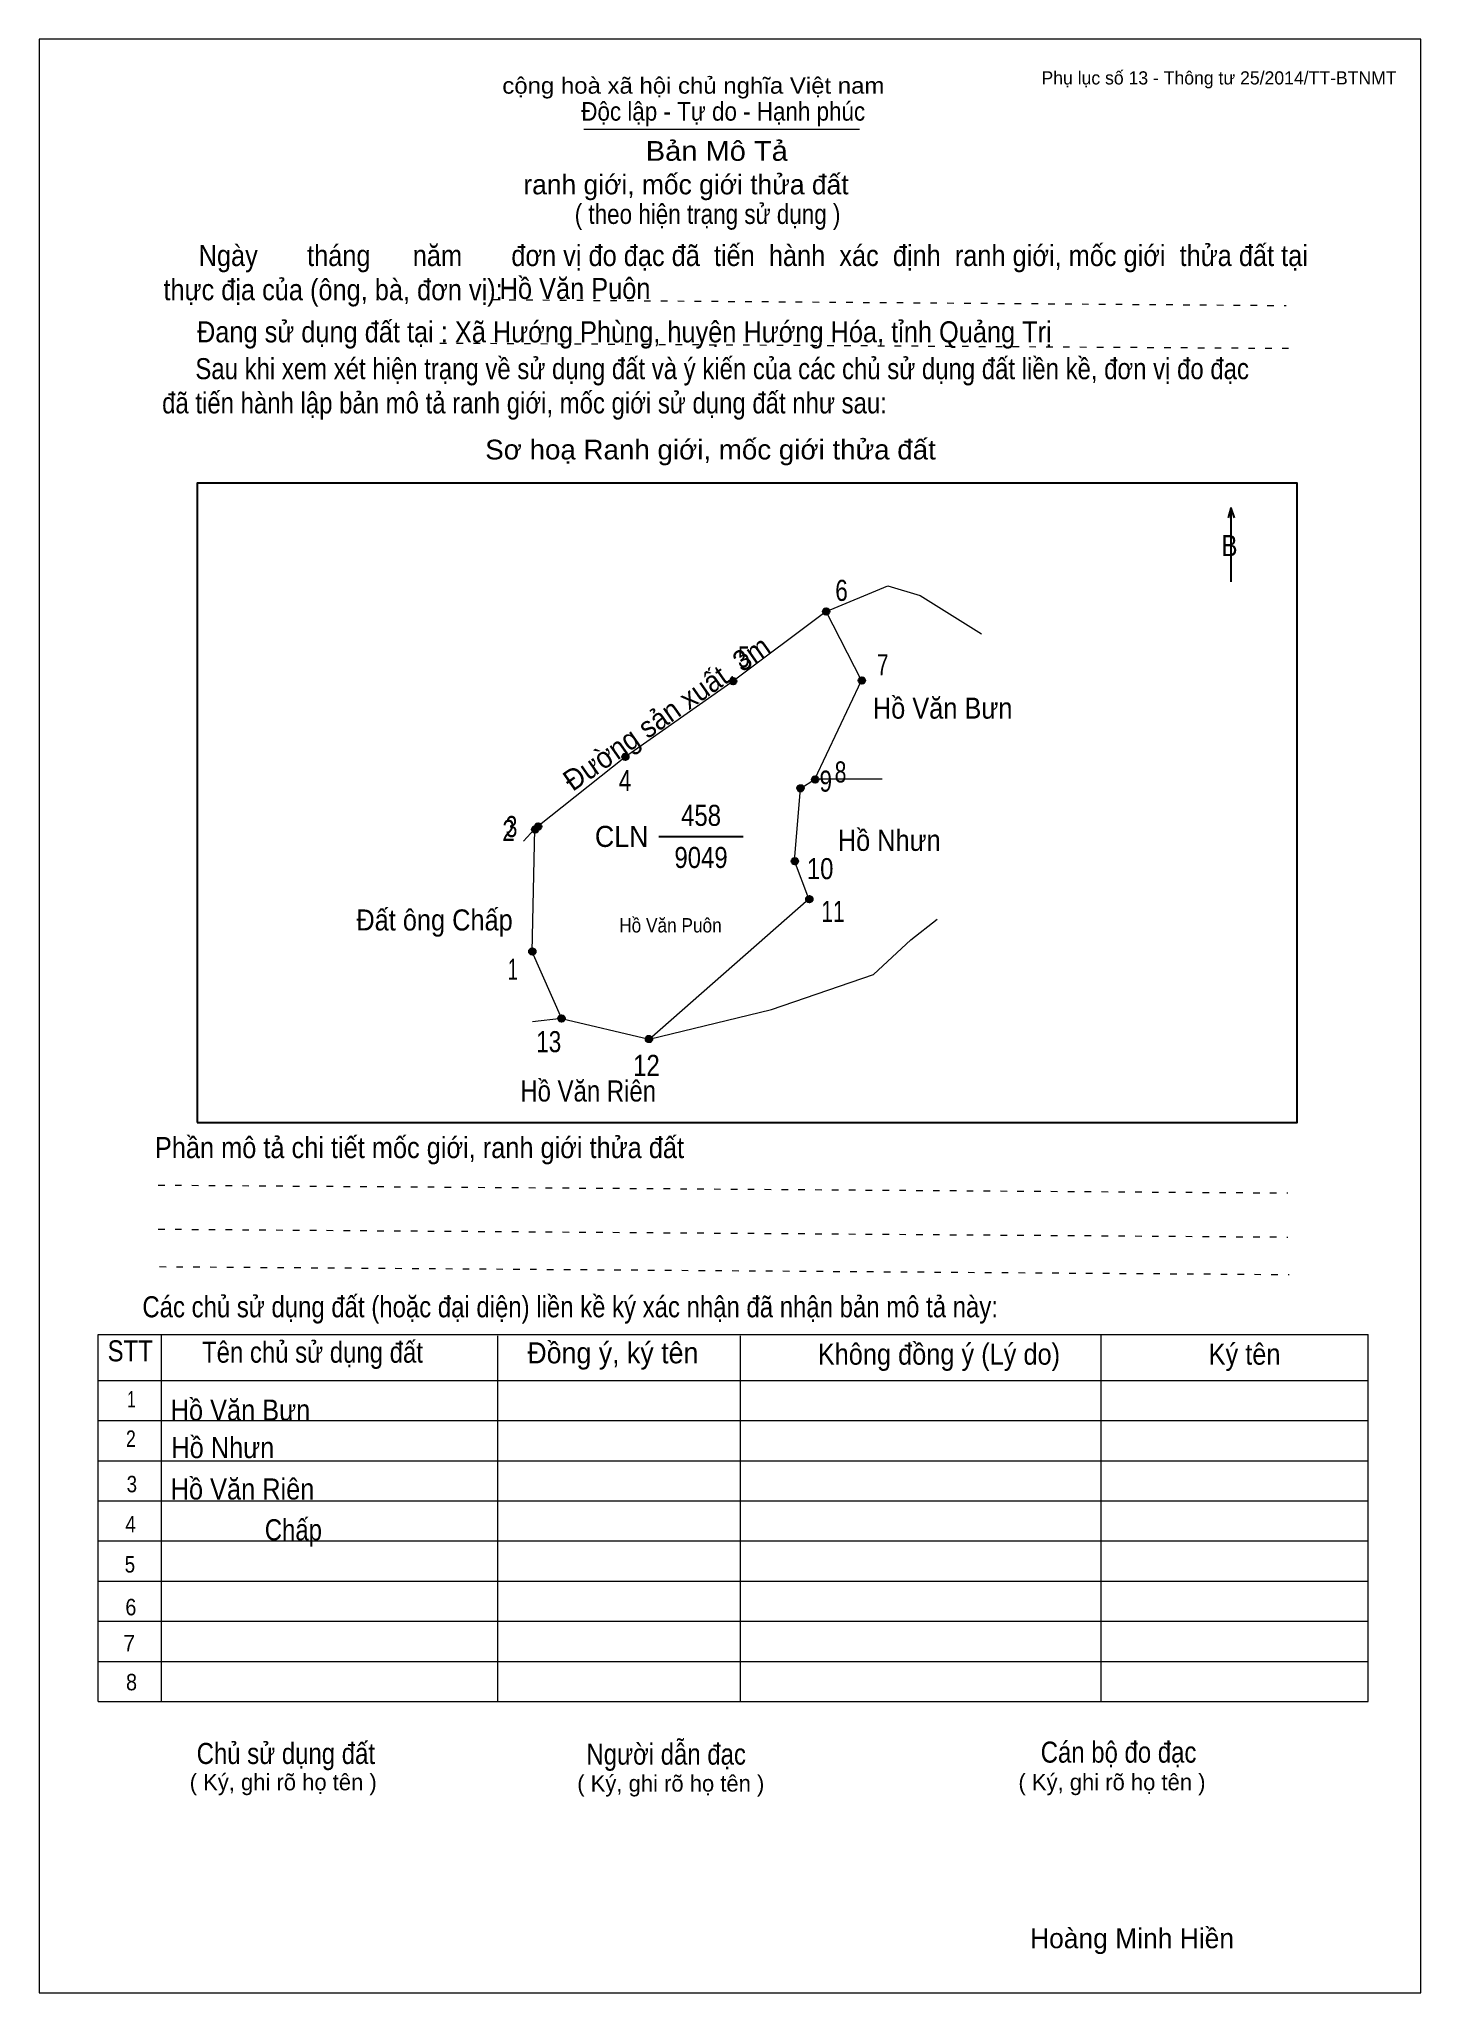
# Model space of a CAD drawing. Header units: centimetres. Extents: x 0 to 21, y 0 to 29.7.
import ezdxf
from ezdxf.enums import TextEntityAlignment as Align

# ---------------------------------------------------------------- set-up
doc = ezdxf.new("R2010")
doc.units = ezdxf.units.CM
doc.header["$LTSCALE"] = 0.13
doc.linetypes.add('DOTTED', pattern=[1.5, 0.3, -1.2])
for name, color, linetype, lineweight in [('1', 7, 'Continuous', 13), ('32', 7, 'Continuous', 25), ('33', 7, 'Continuous', 25), ('61', 7, 'Continuous', 13), ('62', 7, 'Continuous', 13)]:
    doc.layers.add(name, color=color, linetype=linetype, lineweight=lineweight)
for name, color, linetype in [('34', 7, 'Continuous'), ('45', 7, 'Continuous'), ('63', 7, 'Continuous')]:
    doc.layers.add(name, color=color, linetype=linetype)

msp = doc.modelspace()

# ---------------------------------------------------------------- hatches: boundary and pattern name
at = {"layer": '32'}
for points in [[(12.0109, 21, 1), (11.9109, 21, 1)], [(10.5986, 19.9413, 1), (10.4986, 19.9413, 1)], [(12.5537, 19.9506, 1), (12.4537, 19.9506, 1)], [(8.9599, 18.7896, 1), (8.8599, 18.7896, 1)], [(11.8447, 18.444, 1), (11.7447, 18.444, 1)], [(11.6232, 18.311, 1), (11.5232, 18.311, 1)], [(7.5879, 17.6835, 1), (7.4879, 17.6835, 1)], [(7.6349, 17.7296, 1), (7.5349, 17.7296, 1)], [(11.5345, 17.2032, 1), (11.4345, 17.2032, 1)], [(11.7561, 16.6271, 1), (11.6561, 16.6271, 1)], [(7.5463, 15.8294, 1), (7.4463, 15.8294, 1)], [(7.9894, 14.8102, 1), (7.8894, 14.8102, 1)], [(9.3188, 14.5, 1), (9.2188, 14.5, 1)]]:
    msp.add_hatch(color=256, dxfattribs=at).paths.add_polyline_path(points)

# ---------------------------------------------------------------- linework, layer by layer
at = {"layer": '1'}
msp.add_lwpolyline([(21, 0), (21, 29.7), (0, 29.7), (0, 0)], close=True, dxfattribs=at)
at = {"layer": '32'}
for centre in [(11.9609, 21), (10.5486, 19.9413), (12.5037, 19.9506), (8.9099, 18.7896), (11.7947, 18.444), (11.5732, 18.311), (7.5379, 17.6835), (7.5849, 17.7296), (11.4845, 17.2032), (11.7061, 16.6271), (7.4963, 15.8294), (7.9394, 14.8102), (9.2688, 14.5)]:
    msp.add_circle(centre, 0.05, dxfattribs=at)
at = {"layer": '33'}
msp.add_line((9.42, 17.58), (10.7, 17.58), dxfattribs=at)
at = {"layer": '61'}
for p, q in [((12.81, 18.45), (11.79, 18.45)), ((7.53, 17.69), (7.36, 17.51)), ((7.94, 14.81), (7.5, 14.76)), ((7.94, 14.81), (9.27, 14.5))]:
    msp.add_line(p, q, dxfattribs=at)
for points in [[(11.96, 21), (12.9, 21.39), (13.39, 21.24), (14.32, 20.66)], [(11.96, 21), (10.55, 19.94), (8.91, 18.79), (7.58, 17.73), (7.53, 17.69)], [(11.79, 18.45), (12.5, 19.95), (11.96, 21)], [(9.27, 14.5), (11.7, 16.63), (11.48, 17.21), (11.57, 18.31), (11.79, 18.45)], [(7.53, 17.69), (7.49, 15.83), (7.94, 14.81)], [(9.27, 14.5), (11.13, 14.95), (12.68, 15.48), (13.25, 16.01), (13.65, 16.32)]]:
    msp.add_lwpolyline(points, dxfattribs=at)
at = {"layer": '62'}
for p, q in [((8.28, 28.33), (12.47, 28.33)), ((0.9, 10.01), (20.2, 10.01)), ((0.9, 4.43), (0.9, 10.01)), ((1.86, 4.43), (1.86, 10.01)), ((6.97, 4.43), (6.97, 9.99)), ((10.66, 4.43), (10.66, 9.99)), ((16.14, 4.43), (16.14, 10.01)), ((20.2, 4.43), (20.2, 10.01)), ((0.9, 9.31), (20.2, 9.31)), ((0.9, 8.7), (20.2, 8.7)), ((0.9, 8.09), (20.2, 8.09)), ((0.9, 7.48), (20.2, 7.48)), ((0.9, 6.87), (20.2, 6.87)), ((0.9, 6.26), (20.2, 6.26)), ((0.9, 5.65), (20.2, 5.65)), ((0.9, 5.04), (20.2, 5.04)), ((0.9, 4.43), (20.2, 4.43))]:
    msp.add_line(p, q, dxfattribs=at)
at = {"layer": '62', "linetype": 'DOTTED'}
for p, q in [((6.89, 25.74), (18.95, 25.65)), ((6.09, 25.08), (19.04, 25)), ((1.81, 12.28), (18.98, 12.16)), ((1.81, 11.61), (18.98, 11.49)), ((1.83, 11.04), (19, 10.92))]:
    msp.add_line(p, q, dxfattribs=at)
at = {"layer": '62', "lineweight": 25}
for p, q in [((18.11, 22.58), (18.11, 21.45)), ((18.11, 22.57), (18.07, 22.42)), ((18.11, 22.57), (18.16, 22.42))]:
    msp.add_line(p, q, dxfattribs=at)
msp.add_lwpolyline([(2.4, 13.23), (19.12, 13.23), (19.12, 22.95), (2.4, 22.95)], close=True, dxfattribs=at)

# ---------------------------------------------------------------- texts
at = {"layer": '32'}
for s, width, p in [('6', 0.8, (12.195, 21.16)), ('5', 0.75, (10.71, 20.15)), ('7', 0.75, (12.82, 20.03)), ('8', 0.75, (12.18, 18.4)), ('4', 0.8, (8.905, 18.27)), ('9', 0.8, (11.955, 18.26)), ('2', 0.8, (7.135, 17.51)), ('3', 0.75, (7.18, 17.57)), ('10', 0.85, (11.87, 16.93)), ('11', 0.75, (12.065, 16.28)), ('1', 0.65, (7.2, 15.4)), ('13', 0.8, (7.745, 14.3)), ('12', 0.85, (9.23, 13.94))]:
    msp.add_text(s, height=0.32, dxfattribs=dict(at, width=width)).set_placement(p, align=Align.CENTER)
at = {"layer": '33'}
for s, width, p in [('Hồ Văn Bưn ', 0.9, (13.785, 19.37)), ('458', 0.85, (10.06, 17.74)), ('Hồ Nhưn', 0.9, (12.92, 17.36)), ('9049', 0.85, (10.06, 17.1)), ('Đất ông Chấp', 0.9, (6.01, 16.15)), ('Hồ Văn Riên', 0.85, (8.345, 13.55))]:
    msp.add_text(s, height=0.32, dxfattribs=dict(at, width=width)).set_placement(p, align=Align.CENTER)
at = {"layer": '33', "width": 0.95}
msp.add_text('CLN', height=0.32, dxfattribs=at).set_placement((9.26, 17.42), align=Align.RIGHT)
at = {"layer": '34'}
for s, width, p in [('Hồ Văn Puôn', 0.9, (7, 25.75)), ('Hồ Văn Bưn ', 0.9, (2, 8.7)), ('Hồ Nhưn', 0.9, (2.01, 8.13)), ('Hồ Văn Riên', 0.9, (2, 7.5)), ('Chấp', 0.85, (3.43, 6.88))]:
    msp.add_text(s, height=0.32, dxfattribs=dict(at, width=width)).set_placement(p)
at = {"layer": '45', "width": 0.95}
msp.add_text('Đường sản xuất, 3m', height=0.319, rotation=35.1, dxfattribs=at).set_placement((9.6283, 19.3219), align=Align.CENTER)
at = {"layer": '45', "width": 0.9}
msp.add_text('Hồ Văn Puôn', height=0.2177, dxfattribs=at).set_placement((9.595, 16.12), align=Align.CENTER)
at = {"layer": '62'}
for s, height, width, p in [('cộng hoà xã hội chủ nghĩa Việt nam', 0.2474, 1.1, (7.04, 28.87)), ('Độc lập - Tự do - Hạnh phúc', 0.2828, 0.9, (8.24, 28.46)), ('Bản Mô Tả', 0.3, 1.1, (9.22, 27.85)), ('( theo hiện trạng sử dụng )', 0.3, 0.85, (8.14, 26.89)), ('     Ngày       tháng      năm       đơn vị đo đạc đã  tiến  hành  xác  định  ranh giới, mốc giới  thửa đất tại ', 0.32, 0.9, (1.89, 26.25)), ('thực địa của (ông, bà, đơn vị): ', 0.32, 0.9, (1.89, 25.73)), ('Đang sử dụng đất tại : Xã Hướng Phùng, huyện Hướng Hóa, tỉnh Quảng Trị', 0.32, 0.9, (2.4, 25.09)), ('     Sau khi xem xét hiện trạng về sử dụng đất và ý kiến của các chủ sử dụng đất liền kề, đơn vị đo đạc ', 0.32, 0.85, (1.87, 24.53)), ('đã tiến hành lập bản mô tả ranh giới, mốc giới sử dụng đất như sau:', 0.32, 0.85, (1.87, 24.01)), ('Sơ hoạ Ranh giới, mốc giới thửa đất', 0.3, 1.05, (6.78, 23.31)), ('B', 0.32, 0.85, (17.97, 21.84)), ('Phần mô tả chi tiết mốc giới, ranh giới thửa đất ', 0.32, 0.9, (1.76, 12.69)), ('Các chủ sử dụng đất (hoặc đại diện) liền kề ký xác nhận đã nhận bản mô tả này:', 0.32, 0.85, (1.57, 10.27))]:
    msp.add_text(s, height=height, dxfattribs=dict(at, width=width)).set_placement(p)
msp.add_text('ranh giới, mốc giới thửa đất', height=0.3, dxfattribs=at).set_placement((7.36, 27.34))
for s, height, width, p in [('STT', 0.32, 0.85, (1.385, 9.6)), ('Tên chủ sử dụng đất', 0.32, 0.85, (4.155, 9.58)), ('Đồng ý, ký tên', 0.32, 0.95, (8.72, 9.57)), ('Không đồng ý (Lý do)', 0.32, 0.9, (13.675, 9.55)), ('Ký tên', 0.32, 0.9, (18.32, 9.55)), ('1', 0.25, 0.7, (1.405, 8.9)), ('2', 0.25, 0.8, (1.395, 8.3)), ('3', 0.25, 0.85, (1.41, 7.61)), ('4', 0.25, 0.85, (1.39, 7)), ('5', 0.25, 0.85, (1.38, 6.39)), ('6', 0.25, 0.9, (1.395, 5.74)), ('7', 0.25, 0.95, (1.37, 5.19)), ('8', 0.25, 0.9, (1.405, 4.6)), ('Người dẫn đạc', 0.32, 0.85, (9.53, 3.47)), ('Chủ sử dụng đất', 0.32, 0.85, (3.75, 3.48)), ('Cán bộ đo đạc', 0.32, 0.85, (16.405, 3.5))]:
    msp.add_text(s, height=height, dxfattribs=dict(at, width=width)).set_placement(p, align=Align.CENTER)
for p in [(3.71, 3.08), (9.6, 3.06), (16.305, 3.08)]:
    msp.add_text('( Ký, ghi rõ họ tên )', height=0.25, dxfattribs=at).set_placement(p, align=Align.CENTER)
at = {"layer": '63'}
msp.add_text('Phụ lục số 13 - Thông tư 25/2014/TT-BTNMT', height=0.2, dxfattribs=at).set_placement((20.63, 29.01), align=Align.RIGHT)
msp.add_text('Hoàng Minh Hiền', height=0.3, dxfattribs=at).set_placement((16.61, 0.68), align=Align.CENTER)

doc.saveas('drawing.dxf')
